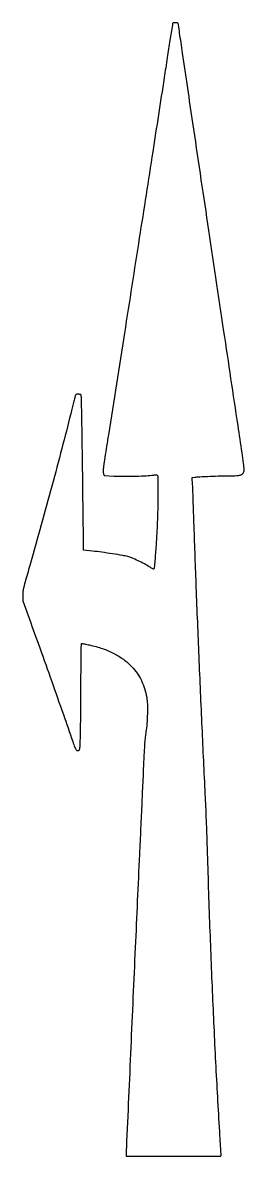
# Model space of a CAD drawing. Extents: x 0 to 385, y 2 to 1976.
import ezdxf

# ---------------------------------------------------------------- set-up
doc = ezdxf.new("R2010")
doc.units = 0

msp = doc.modelspace()

# ---------------------------------------------------------------- linework, layer by layer
msp.add_lwpolyline([(260.527262, 1973.75, 0.017245), (260.182817, 1971.947044, 0.00004), (256.038181, 1945.282813, 0.000265), (251.387147, 1915.239823, 0.000165), (245.962636, 1880, -0.000351), (226.072412, 1751.103965, -0.000224), (202.761487, 1601.184358, -0.000205), (176.845289, 1435.44606, -0.000168), (149.014119, 1258.327501, 0.000585), (142.844893, 1218.851572, 0.006639), (140.630326, 1203.202, 0.013173), (139.745229, 1194.464455, 0.118142), (140.356899, 1190.688246), (141.805402, 1187.22149), (158.652701, 1186.469038, 0.010988), (173.957844, 1186.122178, 0.005847), (192.906658, 1186.330777, 0.005761), (211.30266, 1186.960576, 0.015163), (224.456841, 1187.963113, -0.006197), (227.928905, 1188.290441, -0.009523), (230.942163, 1188.479191, -0.004511), (233.480842, 1188.566785, -0.205478), (233.956841, 1188.376749, -0.198075), (234.774729, 1186.412466, -0.000522), (234.84701, 1156.466324, -0.003591), (234.682379, 1128.15166, -0.007187), (234.069892, 1105.779323, -0.004656), (232.699619, 1078.963155, -0.00465), (230.829726, 1052.165318, -0.00105), (228.765255, 1026.753995, -0.177385), (227.621635, 1024.288302, -0.331955), (227.291036, 1024.240235, -0.00378), (225.218078, 1025.384028, -0.009672), (222.795199, 1026.807232, -0.005935), (219.993626, 1028.572744, 0.021886), (211.66123, 1033.459596, 0.010307), (200.511326, 1039.068015, 0.009639), (189.565352, 1044.037209, 0.038036), (182.571365, 1046.439396, 0.022261), (173.94322, 1048.281039, 0.003285), (156.328978, 1051.109253, 0.004008), (137.437153, 1053.860591, 0.0067), (121.5, 1055.834106), (105.5, 1057.598056), (104.873155, 1138.049028, 0.001383), (104.2434, 1197.69423, 0.001164), (103.254503, 1260.865315, 0.000143), (102.103504, 1323.864933, 0.072714), (101.461665, 1327.75, 0.20509), (101.015887, 1328.265005, 0.050688), (99.943481, 1328.658249, 0.040246), (98.435671, 1328.916656, 0.022324), (96.569929, 1329, 0.016789), (93.768026, 1328.905889, 0.133992), (92.55705, 1328.486293, 0.15481), (91.812588, 1327.5343, 0.024651), (91.087915, 1325.25, 0.002783), (90.432409, 1322.707652, 0.000157), (88.447375, 1314.817188, 0.000241), (86.092241, 1305.424012, 0.000177), (83.487896, 1295, -0.002587), (68.100505, 1234.649921, -0.002011), (50.758938, 1169.157026, -0.001953), (32.269522, 1101.501128, -0.002007), (13.418147, 1034.608407, 0.000945), (5.028973, 1005.080479, 0.010067), (1.882427, 992.999474, 0.025002), (0.46876, 985.431477, 0.033681), (0, 978.480605), (0, 969.244396), (11.593105, 937.372198, -0.001334), (29.591886, 887.475289, -0.000837), (50.386274, 829.034506, -0.00084), (70.67102, 771.414732, -0.00153), (87.014002, 724.279425, 0.006982), (90.697505, 714.018568, 0.063986), (92.907927, 709.838485, 0.200889), (95.10017, 708.463823, 0.165223), (97.847039, 708.918138, 0.216034), (99.000069, 710.422747, 0.03552), (99.58851, 714.131889, 0.014381), (99.993441, 721.158344, 0.001225), (100.469693, 739.223537, 0.002828), (100.750846, 754.625527, 0.000812), (101.01262, 778.479152, 0.000817), (101.220275, 805.385997, 0.000868), (101.334881, 831.748045, -0.000691), (101.472778, 866.292113, -0.004761), (101.725461, 883.25479, -0.002695), (102.051746, 894.197701, -0.403529), (102.879595, 894.998045, -0.047346), (103.836115, 894.908635, -0.001898), (107.267428, 894.242954, -0.003323), (111.327397, 893.411231, -0.002344), (115.879595, 892.424777, -0.026255), (138.953351, 886.024361, -0.03765), (158.50572, 877.795761, -0.041164), (175.217543, 867.413615, -0.04291), (189.753429, 854.562874, -0.037919), (199.099437, 843.129537, -0.040111), (206.416738, 830.620863, -0.038666), (211.84982, 816.688744, -0.030888), (215.569252, 801, -0.035037), (216.770745, 789.141803, -0.013575), (216.833246, 772.6223, -0.013704), (215.958878, 755.415008, -0.022748), (214.167129, 741, 0.017166), (213.026261, 732.589294, 0.007367), (212.055451, 721.29704, 0.00509), (211.101775, 705.643018, 0.001656), (210.005015, 682.5, -0.000236), (208.905955, 657.827493, -0.000061), (207.11439, 618.140625, -0.000062), (205.061487, 572.913276, -0.000064), (203.011481, 528, 0.000233), (195.646565, 365.437649, 0.00019), (187.914458, 191.518505, 0.000025), (180.255874, 17.569545, 0.010988), (180, 5.927572), (180, 2), (262.5, 2, 0.000591), (305.182392, 2.050467, 0.003212), (328.317731, 2.253803, 0.001), (344.28737, 2.528699, 0.408598), (345, 3.255152, 0.01438), (344.971824, 4.234634, 0.000075), (344.417644, 13.83384, 0.000336), (343.777438, 24.766992, 0.000213), (343.017512, 37.505152, -0.002166), (336.29681, 158.081651, -0.002022), (330.454293, 281.501083, -0.001937), (325.38437, 410.161249, -0.001629), (320.985422, 546.5, 0.002003), (320.41373, 563.816922, 0.000894), (319.528924, 586.6125, 0.000885), (318.507104, 610.724514, 0.001199), (317.493356, 632.5, -0.00099), (312.024033, 748.930743, -0.000835), (306.685921, 872.162262, -0.00085), (301.884725, 992.368078, -0.001199), (298.045475, 1099.5, 0.000271), (297.246325, 1123.020305, 0.000337), (296.476547, 1144.893339, 0.000273), (295.807714, 1163.260646, 0.002551), (295.474557, 1171.179452), (294.876295, 1183.858903), (299.188147, 1184.43472, -0.019811), (307.838803, 1185.24279, -0.002754), (325.832827, 1186.107457, -0.003423), (344.655749, 1186.778998, -0.007108), (359.348871, 1186.993532, 0.009164), (371.951311, 1187.22938, 0.056084), (378.374908, 1188.194245, 0.116878), (382.149933, 1190.226471, 0.112591), (384.673705, 1193.761492, 0.12171), (385.277131, 1197.660396, 0.00924), (384.127585, 1208.346803, 0.00542), (381.533879, 1227.233218, 0.000491), (374.496446, 1274.33917, -0.000246), (349.901844, 1438.417045, -0.000166), (321.994768, 1625.645529, -0.000163), (295.907136, 1801.460884, -0.000474), (278.031334, 1923, 0.000307), (275.27969, 1941.752178, 0.000478), (272.882217, 1957.914062, 0.00013), (270.774427, 1972.005069, 0.016588), (270.453448, 1973.75, 0.079229), (269.992171, 1974.928029, 0.154484), (269.249688, 1975.596391, 0.090408), (267.965138, 1975.918976, 0.01643), (265.5, 1976, 0.01655), (263.038378, 1975.918498, 0.089919), (261.748749, 1975.59531, 0.152843), (260.998912, 1974.926637, 0.079154)], format="xyb", close=True)

doc.saveas('drawing.dxf')
